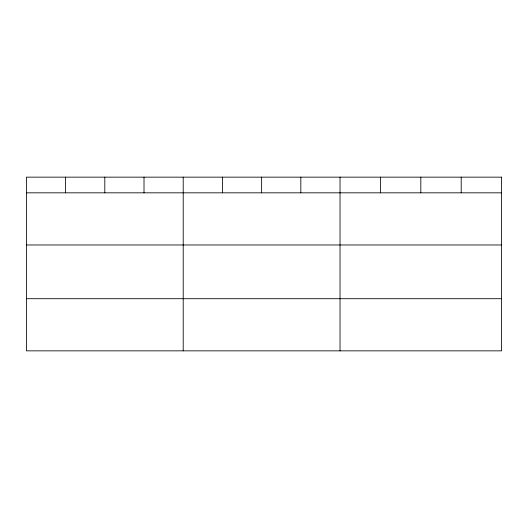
<?xml version="1.0" encoding="UTF-8"?>
<svg xmlns="http://www.w3.org/2000/svg" width="528" height="528" viewBox="0 0 528 528"><rect width="100%" height="100%" fill="white"/><g stroke="black" fill="none" stroke-linecap="round" stroke-linejoin="round"><path stroke-width="0.79" d="M26.4 192.826L501.6 192.826M26.4 244.972L501.6 244.972M26.4 298.703L501.6 298.703M461.208 177.151L461.208 192.826M420.816 177.151L420.816 192.826M380.424 177.151L380.424 192.826M340.032 177.151L340.032 350.849M300.828 177.151L300.828 192.826M261.624 177.151L261.624 192.826M222.42 177.151L222.42 192.826M183.216 177.151L183.216 350.849M144.012 177.151L144.012 192.826M104.808 177.151L104.808 192.826M65.604 177.151L65.604 192.826M501.6 177.151L26.4 177.151L26.4 350.849L501.6 350.849L501.6 177.151"/></g></svg>
